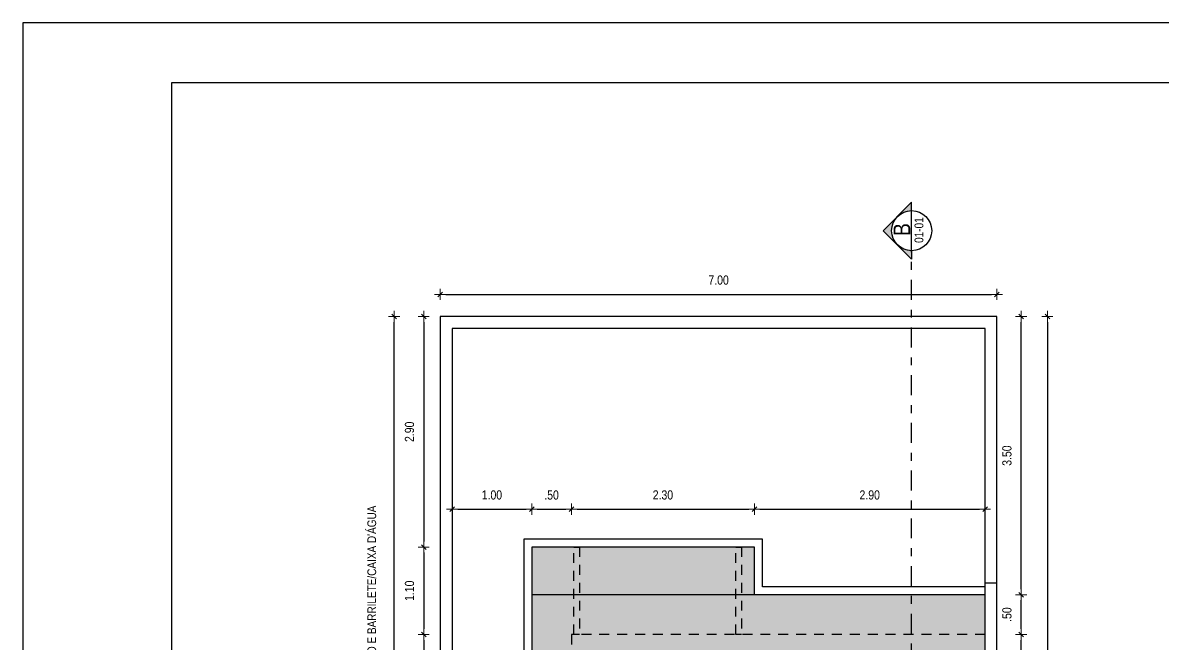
# Model space of a CAD drawing. Extents: x -415 to -176, y -135 to 749.
# Drawn here: x -414.88 to -400.55, y 741.08 to 748.88 of the extents above; entities that cross this region are included whole.
import ezdxf

# ---------------------------------------------------------------- set-up
doc = ezdxf.new("R2010")
doc.units = 0
doc.header["$MEASUREMENT"] = 0
doc.header["$PDSIZE"] = -5
doc.linetypes.add('DASHDOT2', pattern=[0.5, 0.25, -0.125, 0, -0.125])
doc.linetypes.add('HIDDEN2', pattern=[0.1875, 0.125, -0.0625])
doc.layers.get('0').update_dxf_attribs({"linetype": 'CONTINUOUS'})
doc.layers.get('Defpoints').update_dxf_attribs({"linetype": 'CONTINUOUS'})
for name, color, linetype, lineweight in [('E-Cta-W', 7, 'CONTINUOUS', 20), ('E-Pen-C', 4, 'CONTINUOUS', 15), ('E-Pen-G', 3, 'CONTINUOUS', 30)]:
    doc.layers.add(name, color=color, linetype=linetype, lineweight=lineweight)
for name, color, linetype in [('LAYER4', 7, 'CONTINUOUS'), ('LAYER5', 8, 'CONTINUOUS'), ('LAYER7', 4, 'CONTINUOUS'), ('TEXTO3', 4, 'CONTINUOUS')]:
    doc.layers.add(name, color=color, linetype=linetype)
doc.styles.add('F2', font='swissc.ttf')
doc.dimstyles.new('DIMENSION-1', dxfattribs={"dimtxt": 0.11, "dimasz": 0.07, "dimexe": 1, "dimexo": 0, "dimgap": 0.12, "dimtad": 1, "dimzin": 7, "dimdsep": 46, "dimtxsty": 'F2', "dimblk1": 'TRACO', "dimblk2": 'TRACO', "dimsah": 1, "dimcen": 1, "dimse1": 1, "dimse2": 1, "dimclrd": 256, "dimclre": 256, "dimclrt": 6, "dimadec": 0, "dimazin": 0, "dimtfac": 1, "dimtix": 1, "dimtmove": 2, "dimatfit": 3, "dimldrblk": 'TRACO', "dimfxl": 1, "dimtolj": 1, "dimtzin": 0, "dimarcsym": 0})

# ---------------------------------------------------------------- blocks, each defined once
blk = doc.blocks.new('TRACO')
at = {"layer": 'E-Pen-C'}
for p, q in [((-1, 0), (1, 0)), ((0, 1), (0, -1))]:
    blk.add_line(p, q, dxfattribs=at)
at = {"layer": 'E-Pen-G'}
blk.add_line((-0.42, -0.42), (0.42, 0.42), dxfattribs=at)
blk = doc.blocks.new('*D389')
at = {"color": 4, "lineweight": -2}
blk.add_line((-402.328, 737.107), (-402.328, 741.117), dxfattribs=at)
at = {"layer": 'Defpoints', "color": 0, "linetype": 'Continuous'}
for p in [(-402.782, 741.187), (-402.328, 741.187), (-402.782, 737.037)]:
    blk.add_point(p, dxfattribs=at)
at = {"color": 4, "linetype": 'Continuous', "lineweight": -2, "xscale": 0.07, "yscale": 0.07, "zscale": 0.07}
for p, rotation in [((-402.328, 741.187), 90), ((-402.328, 737.037), 270)]:
    blk.add_blockref('TRACO', p, dxfattribs=dict(at, rotation=rotation))
at = {"color": 4, "linetype": 'Continuous', "insert": (-402.507, 739.112), "char_height": 0.115, "attachment_point": 5, "rotation": 90, "style": 'F2'}
blk.add_mtext('\\A1;4.15', dxfattribs=at)
blk = doc.blocks.new('*D390')
at = {"color": 4, "lineweight": -2}
blk.add_line((-402.328, 741.257), (-402.328, 741.617), dxfattribs=at)
at = {"layer": 'Defpoints', "color": 0, "linetype": 'Continuous'}
for p in [(-402.782, 741.687), (-402.328, 741.687), (-402.782, 741.187)]:
    blk.add_point(p, dxfattribs=at)
at = {"color": 4, "linetype": 'Continuous', "lineweight": -2, "xscale": 0.07, "yscale": 0.07, "zscale": 0.07}
for p, rotation in [((-402.328, 741.687), 90), ((-402.328, 741.187), 270)]:
    blk.add_blockref('TRACO', p, dxfattribs=dict(at, rotation=rotation))
at = {"color": 4, "linetype": 'Continuous', "insert": (-402.507, 741.437), "char_height": 0.115, "attachment_point": 5, "rotation": 90, "style": 'F2'}
blk.add_mtext('\\A1;.50', dxfattribs=at)
blk = doc.blocks.new('*D391')
at = {"color": 4, "lineweight": -2}
blk.add_line((-402.328, 741.757), (-402.328, 745.117), dxfattribs=at)
at = {"layer": 'Defpoints', "color": 0, "linetype": 'Continuous'}
for p in [(-402.632, 745.187), (-402.328, 745.187), (-402.782, 741.687)]:
    blk.add_point(p, dxfattribs=at)
at = {"color": 4, "linetype": 'Continuous', "lineweight": -2, "xscale": 0.07, "yscale": 0.07, "zscale": 0.07}
for p, rotation in [((-402.328, 745.187), 90), ((-402.328, 741.687), 270)]:
    blk.add_blockref('TRACO', p, dxfattribs=dict(at, rotation=rotation))
at = {"color": 4, "linetype": 'Continuous', "insert": (-402.507, 743.437), "char_height": 0.115, "attachment_point": 5, "rotation": 90, "style": 'F2'}
blk.add_mtext('\\A1;3.50', dxfattribs=at)
blk = doc.blocks.new('*D392')
at = {"color": 4, "lineweight": -2}
blk.add_line((-401.998, 745.117), (-401.998, 720.257), dxfattribs=at)
at = {"layer": 'Defpoints', "color": 0, "linetype": 'Continuous'}
for p in [(-402.632, 745.187), (-402.632, 720.187), (-401.998, 720.187)]:
    blk.add_point(p, dxfattribs=at)
at = {"color": 4, "linetype": 'Continuous', "lineweight": -2, "xscale": 0.07, "yscale": 0.07, "zscale": 0.07}
for p, rotation in [((-401.998, 745.187), 90), ((-401.998, 720.187), 270)]:
    blk.add_blockref('TRACO', p, dxfattribs=dict(at, rotation=rotation))
at = {"color": 4, "linetype": 'Continuous', "insert": (-402.177, 732.687), "char_height": 0.115, "attachment_point": 5, "rotation": 90, "style": 'F2'}
blk.add_mtext('\\A1;25.00', dxfattribs=at)
blk = doc.blocks.new('*D393')
at = {"color": 4, "lineweight": -2}
blk.add_line((-409.839, 745.117), (-409.839, 742.357), dxfattribs=at)
at = {"layer": 'Defpoints', "color": 0, "linetype": 'Continuous'}
for p in [(-409.632, 745.187), (-409.839, 742.287), (-408.482, 742.287)]:
    blk.add_point(p, dxfattribs=at)
at = {"color": 4, "linetype": 'Continuous', "lineweight": -2, "xscale": 0.07, "yscale": 0.07, "zscale": 0.07}
for p, rotation in [((-409.839, 745.187), 90), ((-409.839, 742.287), 270)]:
    blk.add_blockref('TRACO', p, dxfattribs=dict(at, rotation=rotation))
at = {"color": 4, "linetype": 'Continuous', "insert": (-410.018, 743.737), "char_height": 0.115, "attachment_point": 5, "rotation": 90, "style": 'F2'}
blk.add_mtext('\\A1;2.90', dxfattribs=at)
blk = doc.blocks.new('*D394')
at = {"color": 4, "lineweight": -2}
blk.add_line((-409.839, 742.217), (-409.839, 741.257), dxfattribs=at)
at = {"layer": 'Defpoints', "color": 0, "linetype": 'Continuous'}
for p in [(-408.482, 742.287), (-409.839, 741.187), (-407.982, 741.187)]:
    blk.add_point(p, dxfattribs=at)
at = {"color": 4, "linetype": 'Continuous', "lineweight": -2, "xscale": 0.07, "yscale": 0.07, "zscale": 0.07}
for p, rotation in [((-409.839, 742.287), 90), ((-409.839, 741.187), 270)]:
    blk.add_blockref('TRACO', p, dxfattribs=dict(at, rotation=rotation))
at = {"color": 4, "linetype": 'Continuous', "insert": (-410.018, 741.737), "char_height": 0.115, "attachment_point": 5, "rotation": 90, "style": 'F2'}
blk.add_mtext('\\A1;1.10', dxfattribs=at)
blk = doc.blocks.new('*D395')
at = {"color": 4, "lineweight": -2}
blk.add_line((-409.839, 741.117), (-409.839, 734.507), dxfattribs=at)
at = {"layer": 'Defpoints', "color": 0, "linetype": 'Continuous'}
for p in [(-407.982, 741.187), (-409.839, 734.437), (-408.482, 734.437)]:
    blk.add_point(p, dxfattribs=at)
at = {"color": 4, "linetype": 'Continuous', "lineweight": -2, "xscale": 0.07, "yscale": 0.07, "zscale": 0.07}
for p, rotation in [((-409.839, 741.187), 90), ((-409.839, 734.437), 270)]:
    blk.add_blockref('TRACO', p, dxfattribs=dict(at, rotation=rotation))
at = {"color": 4, "linetype": 'Continuous', "insert": (-410.018, 737.812), "char_height": 0.115, "attachment_point": 5, "rotation": 90, "style": 'F2'}
blk.add_mtext('\\A1;6.75', dxfattribs=at)
blk = doc.blocks.new('*D401')
at = {"color": 4, "lineweight": -2}
blk.add_line((-409.562, 745.466), (-402.702, 745.466), dxfattribs=at)
at = {"layer": 'Defpoints', "color": 0, "linetype": 'Continuous'}
for p in [(-402.632, 745.466), (-409.632, 745.187), (-402.632, 745.187)]:
    blk.add_point(p, dxfattribs=at)
at = {"color": 4, "linetype": 'Continuous', "lineweight": -2, "xscale": 0.07, "yscale": 0.07, "zscale": 0.07, "rotation": 180}
blk.add_blockref('TRACO', (-409.632, 745.466), dxfattribs=at)
at = {"color": 4, "linetype": 'Continuous', "lineweight": -2, "xscale": 0.07, "yscale": 0.07, "zscale": 0.07}
blk.add_blockref('TRACO', (-402.632, 745.466), dxfattribs=at)
at = {"color": 4, "linetype": 'Continuous', "insert": (-406.132, 745.645), "char_height": 0.115, "attachment_point": 5, "style": 'F2'}
blk.add_mtext('\\A1;7.00', dxfattribs=at)
blk = doc.blocks.new('*D402')
at = {"color": 4, "lineweight": -2}
blk.add_line((-409.412, 742.763), (-408.552, 742.763), dxfattribs=at)
at = {"layer": 'Defpoints', "color": 0, "linetype": 'Continuous'}
for p in [(-408.482, 742.763), (-409.482, 742.544), (-408.482, 742.287)]:
    blk.add_point(p, dxfattribs=at)
at = {"color": 4, "linetype": 'Continuous', "lineweight": -2, "xscale": 0.07, "yscale": 0.07, "zscale": 0.07, "rotation": 180}
blk.add_blockref('TRACO', (-409.482, 742.763), dxfattribs=at)
at = {"color": 4, "linetype": 'Continuous', "lineweight": -2, "xscale": 0.07, "yscale": 0.07, "zscale": 0.07}
blk.add_blockref('TRACO', (-408.482, 742.763), dxfattribs=at)
at = {"color": 4, "linetype": 'Continuous', "insert": (-408.982, 742.942), "char_height": 0.115, "attachment_point": 5, "style": 'F2'}
blk.add_mtext('\\A1;1.00', dxfattribs=at)
blk = doc.blocks.new('*D403')
at = {"color": 4, "lineweight": -2}
blk.add_line((-408.412, 742.763), (-408.052, 742.763), dxfattribs=at)
at = {"layer": 'Defpoints', "color": 0, "linetype": 'Continuous'}
for p in [(-407.982, 742.763), (-408.482, 742.287), (-407.982, 741.187)]:
    blk.add_point(p, dxfattribs=at)
at = {"color": 4, "linetype": 'Continuous', "lineweight": -2, "xscale": 0.07, "yscale": 0.07, "zscale": 0.07, "rotation": 180}
blk.add_blockref('TRACO', (-408.482, 742.763), dxfattribs=at)
at = {"color": 4, "linetype": 'Continuous', "lineweight": -2, "xscale": 0.07, "yscale": 0.07, "zscale": 0.07}
blk.add_blockref('TRACO', (-407.982, 742.763), dxfattribs=at)
at = {"color": 4, "linetype": 'Continuous', "insert": (-408.232, 742.941), "char_height": 0.115, "attachment_point": 5, "style": 'F2'}
blk.add_mtext('\\A1;.50', dxfattribs=at)
blk = doc.blocks.new('*D404')
at = {"color": 4, "lineweight": -2}
blk.add_line((-407.912, 742.763), (-405.752, 742.763), dxfattribs=at)
at = {"layer": 'Defpoints', "color": 0, "linetype": 'Continuous'}
for p in [(-405.682, 742.763), (-405.682, 741.687), (-407.982, 741.187)]:
    blk.add_point(p, dxfattribs=at)
at = {"color": 4, "linetype": 'Continuous', "lineweight": -2, "xscale": 0.07, "yscale": 0.07, "zscale": 0.07, "rotation": 180}
blk.add_blockref('TRACO', (-407.982, 742.763), dxfattribs=at)
at = {"color": 4, "linetype": 'Continuous', "lineweight": -2, "xscale": 0.07, "yscale": 0.07, "zscale": 0.07}
blk.add_blockref('TRACO', (-405.682, 742.763), dxfattribs=at)
at = {"color": 4, "linetype": 'Continuous', "insert": (-406.832, 742.942), "char_height": 0.115, "attachment_point": 5, "style": 'F2'}
blk.add_mtext('\\A1;2.30', dxfattribs=at)
blk = doc.blocks.new('*D405')
at = {"color": 4, "lineweight": -2}
blk.add_line((-405.612, 742.763), (-402.852, 742.763), dxfattribs=at)
at = {"layer": 'Defpoints', "color": 0, "linetype": 'Continuous'}
for p in [(-402.782, 742.763), (-405.682, 741.687), (-402.782, 741.687)]:
    blk.add_point(p, dxfattribs=at)
at = {"color": 4, "linetype": 'Continuous', "lineweight": -2, "xscale": 0.07, "yscale": 0.07, "zscale": 0.07, "rotation": 180}
blk.add_blockref('TRACO', (-405.682, 742.763), dxfattribs=at)
at = {"color": 4, "linetype": 'Continuous', "lineweight": -2, "xscale": 0.07, "yscale": 0.07, "zscale": 0.07}
blk.add_blockref('TRACO', (-402.782, 742.763), dxfattribs=at)
at = {"color": 4, "linetype": 'Continuous', "insert": (-404.232, 742.942), "char_height": 0.115, "attachment_point": 5, "style": 'F2'}
blk.add_mtext('\\A1;2.90', dxfattribs=at)
blk = doc.blocks.new('A$C52F82244')
at = {"layer": 'LAYER5'}
blk.add_hatch(color=2, dxfattribs=at).paths.add_polyline_path([(0.5, 0.85), (0, 0.35), (0.15, 0.35, -1), (0.85, 0.35), (1, 0.35)])
at = {"layer": 'LAYER4', "color": 2}
blk.add_line((0.15, 0.35), (0.85, 0.35), dxfattribs=at)
at = {"layer": 'LAYER7', "color": 2}
for p, q in [((0.5, 0.85), (0, 0.35)), ((0.5, 0.85), (1, 0.35)), ((0.15, 0.35), (0, 0.35)), ((0.85, 0.35), (1, 0.35))]:
    blk.add_line(p, q, dxfattribs=at)
blk.add_circle((0.5, 0.35), 0.35, dxfattribs=at)
blk = doc.blocks.new('*D432')
at = {"color": 4, "lineweight": -2}
blk.add_line((-410.211, 720.257), (-410.211, 745.117), dxfattribs=at)
at = {"layer": 'Defpoints', "color": 0, "linetype": 'Continuous'}
for p in [(-410.211, 745.187), (-409.632, 745.187), (-409.632, 720.187)]:
    blk.add_point(p, dxfattribs=at)
at = {"color": 4, "linetype": 'Continuous', "lineweight": -2, "xscale": 0.07, "yscale": 0.07, "zscale": 0.07}
for p, rotation in [((-410.211, 745.187), 90), ((-410.211, 720.187), 270)]:
    blk.add_blockref('TRACO', p, dxfattribs=dict(at, rotation=rotation))
at = {"color": 4, "linetype": 'Continuous', "insert": (-410.39, 732.687), "char_height": 0.115, "attachment_point": 5, "rotation": 90, "style": 'F2'}
blk.add_mtext('\\A1;25.00', dxfattribs=at)

msp = doc.modelspace()

# ---------------------------------------------------------------- hatches: boundary and pattern name
at = {"linetype": 'Continuous'}
h = msp.add_hatch(dxfattribs=at)
h.set_pattern_fill('TROOF1', color=8, scale=0.15, angle=180, style=0, pattern_type=2)
h.set_pattern_definition([(180, (0, 0), (-0.15, -0.15), [0.048, -0.102]), (305.2176, (-0.144, -0.015), (-1.05000017453, 1.49999987498), [0.03121305, -3.0900849]), (340.71, (-0.126, -0.0405), (-2.550000777635, 0.8999979741), [0.0317844, -3.1466586]), (19.29, (-0.096, -0.051), (2.550000777635, 0.8999979741), [0.0317844, -3.1466586]), (54.7824, (-0.066, -0.0405), (1.05000017453, 1.49999987498), [0.03121305, -3.0900849]), (90, (-0.048, -0.015), (-0.15, 0.15), [0.015, -0.135]), (270, (-0.144, 2e-17), (0.15, -0.15), [0.015, -0.135]), (180, (-7e-19, -0.006), (-0.15, -0.15), [0.042, -0.108]), (306.3844, (-0.15, -0.018), (-1.650001937525, 2.24999858293), [0.0354012, -3.50472585]), (342.3499, (-0.129, -0.0465), (2.850000422915, -0.899998778574), [0.0346302, -3.42838875]), (17.6501, (-0.096, -0.057), (-2.850000422915, -0.899998778574), [0.0346302, -3.42838875]), (53.6156, (-0.063, -0.0465), (1.650001937525, 2.24999858293), [0.0354012, -3.50472585]), (90, (-0.042, -0.018), (-0.15, 0.15), [0.012, -0.138]), (270, (-0.15, -0.006), (0.15, -0.15), [0.012, -0.138]), (180, (-0.144, -0.006), (-0.15, -0.15), [0.006, -0.144]), (267.3974, (-0.042, -0.018), (0.1500021288, 3.149999897937), [0.13213635, -3.17127105]), (272.6026, (-0.15, -0.018), (0.1500021288, -3.149999897937), [0.13213635, -3.17127105]), (180, (-0.144, 2e-17), (-0.15, -0.15), [0.006, -0.144])])
h.paths.add_polyline_path([(-408.482, 742.287), (-405.682, 742.287), (-405.682, 741.687), (-402.782, 741.687), (-402.782, 737.037), (-404.232, 737.037), (-404.232, 734.487), (-408.482, 734.487)])
h.paths.add_polyline_path([(-406.393, 737.973), (-405.103, 737.973), (-405.103, 738.154), (-406.393, 738.154)], flags=24)
h.paths.add_polyline_path([(-406.313, 737.71), (-405.178, 737.71), (-405.178, 737.979), (-406.313, 737.979)], flags=24)
h.paths.add_polyline_path([(-405.99, 738.407), (-406.158, 738.407), (-405.761, 738.636), (-405.364, 738.407), (-405.532, 738.407), (-405.532, 738.254), (-405.99, 738.254)], flags=16)
h.paths.add_polyline_path([(-407.018, 734.539), (-406.008, 734.539), (-406.008, 734.72), (-407.018, 734.72)], flags=24)
h.paths.add_polyline_path([(-405.794, 740.646), (-405.47, 740.646), (-405.47, 740.887), (-405.794, 740.887)], flags=24)
h.paths.add_polyline_path([(-408.359, 740.222), (-408.111, 740.222), (-408.111, 740.463), (-408.359, 740.463)], flags=24)
h.paths.add_polyline_path([(-405.544, 740.222), (-405.22, 740.222), (-405.22, 740.463), (-405.544, 740.463)], flags=24)
h.paths.add_polyline_path([(-404.283, 737.303), (-404.035, 737.303), (-404.035, 737.544), (-404.283, 737.544)], flags=24)
h.paths.add_polyline_path([(-403.809, 737.303), (-403.561, 737.303), (-403.561, 737.544), (-403.809, 737.544)], flags=24)
h.paths.add_polyline_path([(-403.333, 737.303), (-403.085, 737.303), (-403.085, 737.544), (-403.333, 737.544)], flags=24)
h.paths.add_polyline_path([(-403.083, 737.303), (-402.835, 737.303), (-402.835, 737.544), (-403.083, 737.544)], flags=24)
h.paths.add_polyline_path([(-402.833, 737.303), (-402.585, 737.303), (-402.585, 737.544), (-402.833, 737.544)], flags=9)

# ---------------------------------------------------------------- linework, layer by layer
at = {"color": 6, "linetype": 'Continuous'}
msp.add_line((-408.482, 742.287), (-408.482, 741.687), dxfattribs=at)
at = {"color": 2}
msp.add_lwpolyline([(-414.88, 704.332), (-345.8, 704.332), (-345.8, 748.882), (-414.88, 748.882)], close=True, dxfattribs=at)
at = {"color": 5, "linetype": 'Continuous'}
msp.add_lwpolyline([(-413.005, 748.132), (-346.55, 748.132), (-346.55, 705.082), (-413.005, 705.082)], close=True, dxfattribs=at)
at = {"layer": 'TEXTO3', "color": 2, "linetype": 'DASHDOT2'}
msp.add_line((-403.705, 711.798), (-403.705, 746.519), dxfattribs=at)
at = {"layer": 'TEXTO3', "color": 7}
for p, q in [((-402.632, 745.187), (-409.632, 745.187)), ((-409.632, 745.187), (-409.632, 720.637)), ((-402.632, 741.837), (-402.632, 745.187)), ((-409.482, 745.037), (-409.482, 720.637)), ((-402.782, 745.037), (-409.482, 745.037)), ((-402.782, 741.837), (-402.782, 745.037))]:
    msp.add_line(p, q, dxfattribs=at)
at = {"layer": 'TEXTO3', "color": 8}
for p, q in [((-408.582, 742.387), (-408.582, 730.137)), ((-405.582, 742.387), (-408.582, 742.387)), ((-405.582, 741.787), (-405.582, 742.387)), ((-402.782, 741.787), (-405.582, 741.787))]:
    msp.add_line(p, q, dxfattribs=at)
at = {"layer": 'TEXTO3', "color": 6}
for p, q in [((-405.682, 742.287), (-408.482, 742.287)), ((-405.682, 741.687), (-405.682, 742.287))]:
    msp.add_line(p, q, dxfattribs=at)
at = {"layer": 'TEXTO3', "color": 2}
for p, q in [((-402.782, 737.037), (-402.782, 741.837)), ((-402.782, 741.837), (-402.632, 741.837)), ((-402.632, 734.487), (-402.632, 741.837)), ((-402.782, 741.687), (-408.482, 741.687)), ((-408.482, 741.687), (-408.482, 730.237))]:
    msp.add_line(p, q, dxfattribs=at)
at = {"layer": 'TEXTO3', "color": 7, "linetype": 'HIDDEN2'}
for p, q in [((-402.782, 741.187), (-407.982, 741.187)), ((-407.982, 741.187), (-407.982, 730.737))]:
    msp.add_line(p, q, dxfattribs=at)
for points in [[(-407.954, 741.187), (-407.954, 742.287), (-407.882, 742.287), (-407.882, 741.187)], [(-405.916, 741.187), (-405.916, 742.287), (-405.844, 742.287), (-405.844, 741.187)]]:
    msp.add_lwpolyline(points, close=True, dxfattribs=at)

# ---------------------------------------------------------------- block references
at = {"layer": 'LAYER4', "color": 2, "xscale": 0.7200000000000001, "yscale": 0.7200000000000001, "zscale": 0.7200000000000001, "rotation": 90}
msp.add_blockref('A$C52F82244', (-403.453, 745.907), dxfattribs=at)

# ---------------------------------------------------------------- texts
at = {"color": 7, "style": 'F2'}
for s, height, p in [('01-01', 0.11, (-403.558, 746.113)), ('B', 0.21, (-403.722, 746.201))]:
    msp.add_text(s, height=height, rotation=90, dxfattribs=at).set_placement(p)
at = {"layer": 'E-Cta-W', "color": 4, "style": 'F2'}
msp.add_text("ESCADA DE ACESSO AO DESVÃO E BARRILETE/CAIXA D'ÁGUA", height=0.10972, rotation=90, dxfattribs=at).set_placement((-410.438, 738.978))

# ---------------------------------------------------------------- dimensions: what is measured, and where the dimension line sits
at = {"color": 8, "linetype": 'Continuous'}
for base, p1, p2, picture, middle in [((-402.632, 745.466), (-409.632, 745.187), (-402.632, 745.187), '*D401', (-406.132, 745.645)), ((-408.482, 742.763), (-409.482, 742.544), (-408.482, 742.287), '*D402', (-408.982, 742.942)), ((-407.982, 742.763), (-408.482, 742.287), (-407.982, 741.187), '*D403', (-408.232, 742.941)), ((-405.682, 742.763), (-407.982, 741.187), (-405.682, 741.687), '*D404', (-406.832, 742.942)), ((-402.782, 742.763), (-405.682, 741.687), (-402.782, 741.687), '*D405', (-404.232, 742.942))]:
    dim = msp.add_linear_dim(base=base, p1=p1, p2=p2, dimstyle='DIMENSION-1', override={"dimtxt": 0.115, "dimclrd": 4, "dimclrt": 4, "dimadec": 8, "dimfxl": 0.04, "dimfxlon": 1}, dxfattribs=at)
    dim.commit()
    dim.dimension.update_dxf_attribs({"geometry": picture, "text_midpoint": middle})
for base, p1, p2, picture, middle in [((-410.211, 745.187), (-409.632, 720.187), (-409.632, 745.187), '*D432', (-410.39, 732.687)), ((-409.839, 742.287), (-409.632, 745.187), (-408.482, 742.287), '*D393', (-410.018, 743.737)), ((-402.328, 745.187), (-402.782, 741.687), (-402.632, 745.187), '*D391', (-402.507, 743.437)), ((-401.998, 720.187), (-402.632, 745.187), (-402.632, 720.187), '*D392', (-402.177, 732.687)), ((-409.839, 741.187), (-408.482, 742.287), (-407.982, 741.187), '*D394', (-410.018, 741.737)), ((-402.328, 741.687), (-402.782, 741.187), (-402.782, 741.687), '*D390', (-402.507, 741.437)), ((-409.839, 734.437), (-407.982, 741.187), (-408.482, 734.437), '*D395', (-410.018, 737.812)), ((-402.328, 741.187), (-402.782, 737.037), (-402.782, 741.187), '*D389', (-402.507, 739.112))]:
    dim = msp.add_linear_dim(base=base, p1=p1, p2=p2, angle=90, dimstyle='DIMENSION-1', override={"dimtxt": 0.115, "dimclrd": 4, "dimclrt": 4, "dimadec": 8, "dimfxl": 0.04, "dimfxlon": 1}, dxfattribs=at)
    dim.commit()
    dim.dimension.update_dxf_attribs({"geometry": picture, "text_midpoint": middle})

doc.saveas('drawing.dxf')
